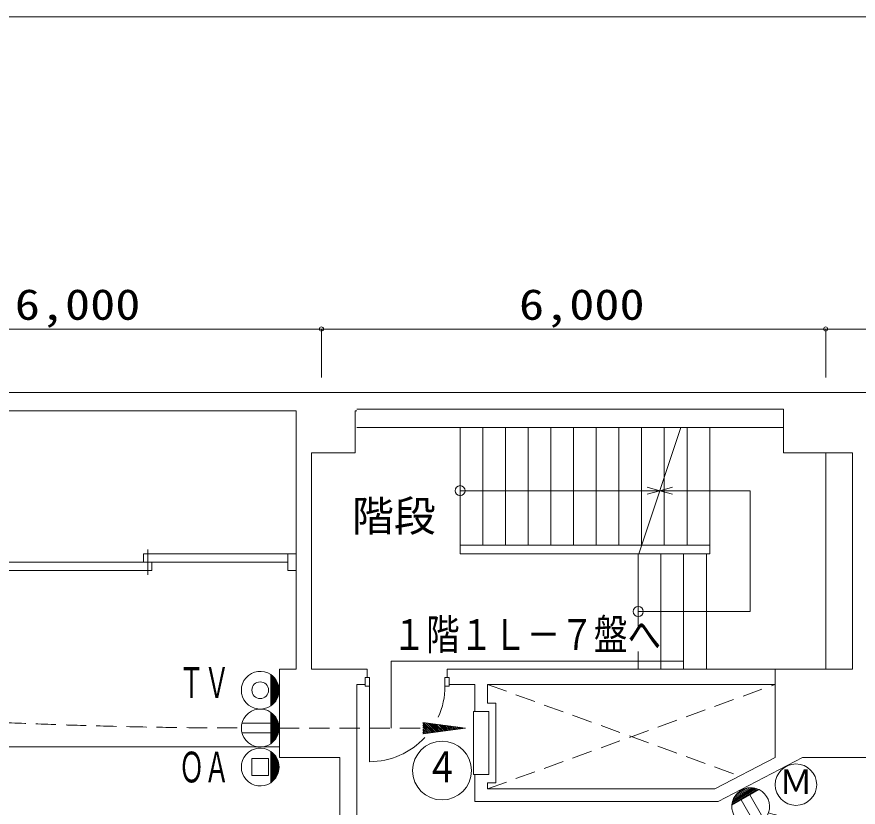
# Model space of a CAD drawing. Units: millimetres, scale not verified. Extents: x -28517 to 27483, y -20527 to 18885.
# Drawn here: x -9771 to 253, y 9257 to 18673 of the extents above; entities that cross this region are included whole.
import ezdxf
from ezdxf.enums import TextEntityAlignment as Align

# ---------------------------------------------------------------- set-up
doc = ezdxf.new("R2010")
doc.units = ezdxf.units.MM
doc.header["$LTSCALE"] = 200
doc.linetypes.add('CHAIN1', pattern=[8, 5, -1, 1, -1])
doc.linetypes.add('DASHED1', pattern=[1.8, 1.2, -0.6])
for name, color, linetype, lineweight in [('0-2', 7, 'Continuous', 9), ('0-3', 7, 'Continuous', 9), ('0-4', 4, 'CHAIN1', 9), ('0-9', 7, 'Continuous', 9), ('0-B', 4, 'Continuous', 9), ('0-D', 7, 'Continuous', 9), ('0-E', 7, 'Continuous', 9), ('8-8', 7, 'Continuous', 9), ('9-3_舞台音響', 3, 'Continuous', 9), ('F-F', 7, 'Continuous', 9)]:
    doc.layers.add(name, color=color, linetype=linetype, lineweight=lineweight)
doc.styles.add('HGｺﾞｼｯｸE', font='')
doc.styles.add('ＭＳ ゴシック', font='')
doc.styles.get('HGｺﾞｼｯｸE').set_extended_font_data('HGｺﾞｼｯｸE')
doc.styles.get('ＭＳ ゴシック').set_extended_font_data('MS Gothic')

msp = doc.modelspace()

# ---------------------------------------------------------------- linework, layer by layer
at = {"layer": '0-2'}
for p, q in [((-2360.3, 12277), (-1859.7, 13778.8)), ((-2260.1, 13068.2), (-2110, 13027.9)), ((-1959.8, 13068.2), (-2110, 13027.9)), ((-1035.4, 13027.9), (-4489.5, 13027.9)), ((-2260.1, 12987.7), (-2110, 13027.9)), ((-1959.8, 12987.7), (-2110, 13027.9)), ((-1035.4, 13027.9), (-1035.4, 11588.7)), ((-8260.6, 12176.9), (-8260.6, 12277)), ((-8260.6, 12277), (-6541.9, 12277)), ((-8210.5, 12026.8), (-8210.5, 12327.1)), ((-6541.9, 12277), (-6541.9, 12076.8)), ((-6541.9, 12277), (-6441.8, 12277)), ((-8160.5, 12076.8), (-8160.5, 12176.9)), ((-6541.9, 12076.8), (-6441.8, 12076.8)), ((-1035.4, 11588.7), (-2366.9, 11588.7)), ((-1135.5, 11588.7), (-2076.6, 11588.7)), ((-5570.7, 10800.3), (-5620.8, 10800.3)), ((-5620.8, 10800.3), (-5620.8, 10700.2)), ((-5570.7, 10800.3), (-5570.7, 10700.2)), ((-4669.7, 10800.3), (-4619.6, 10800.3)), ((-4669.7, 10800.3), (-4669.7, 10700.2)), ((-4619.6, 10800.3), (-4619.6, 10700.2)), ((-5570.7, 10700.2), (-5620.8, 10700.2)), ((-5570.7, 10700.2), (-5570.7, 9799.1)), ((-4669.7, 10700.2), (-4619.6, 10700.2)), ((-4329.3, 10397.3), (-4329.3, 9646.4)), ((-4149.1, 10397.3), (-4329.3, 10397.3))]:
    msp.add_line(p, q, dxfattribs=at)
at = {"layer": '0-2', "linetype": 'DASHED1'}
for p, q in [((-4164.1, 9473.7), (-735, 10720.2)), ((-4164.1, 10720.2), (-1158.6, 9627.7))]:
    msp.add_line(p, q, dxfattribs=at)
at = {"layer": '0-2'}
msp.add_lwpolyline([(-4329.3, 9646.4), (-4149.1, 9646.4), (-4149.1, 10397.3)], dxfattribs=at)
for centre in [(-4489.5, 13027.9), (-2366.9, 11588.7)]:
    msp.add_circle(centre, 59.8, dxfattribs=at)
for start, end in [(335.71956, 0), (270, 317.28786)]:
    msp.add_arc((-5570.7, 10700.2), 901.1, start, end, dxfattribs=at)
at = {"layer": '0-4'}
for p, q in [((-6141.4, 14953.7), (-6141.4, 14376)), ((-134.3, 14953.7), (-134.3, 14376))]:
    msp.add_line(p, q, dxfattribs=at)
at = {"layer": '0-9'}
for p, q in [((-24583.4, 14199.3), (-5720.9, 14199.3)), ((-5720.9, 14199.3), (672.7, 14199.3)), ((-6441.8, 13979.1), (-11748.1, 13979.1)), ((-6441.8, 13979.1), (-6441.8, 13378.4)), ((-5741, 13478.5), (-5741, 13979.1)), ((-5720.9, 13979.1), (-5741, 13979.1)), ((-5720.9, 13999.1), (-634.9, 13999.1)), ((-634.9, 13999.1), (-634.9, 13478.5)), ((-6261.6, 13478.5), (-5741, 13478.5)), ((-6261.6, 10900.4), (-6261.6, 13478.5)), ((-634.9, 13478.5), (186.1, 13478.5)), ((186.1, 13478.5), (186.1, 10900.4)), ((-6441.8, 10900.4), (-6441.8, 13378.4)), ((-6441.8, 10900.4), (-6642, 10900.4)), ((-6642, 10900.4), (-6642, 9849.3)), ((-5740.9, 10900.4), (-6261.6, 10900.4)), ((-5740.9, 10900.5), (-5720.9, 10900.5)), ((-5595.8, 10900.4), (-5720.9, 10900.4)), ((-5595.8, 10800.3), (-5595.8, 10900.4)), ((-4644.6, 10800.3), (-4644.6, 10900.4)), ((-735, 10900.4), (-4644.6, 10900.4)), ((-735, 10900.4), (-735, 9849.2)), ((186.1, 10900.4), (-735, 10900.4)), ((-5595.8, 10800.3), (-5620.8, 10800.3)), ((-5620.8, 10720.2), (-5620.8, 10800.3)), ((-4644.6, 10800.3), (-4619.6, 10800.3)), ((-4619.6, 10720.2), (-4619.6, 10800.3)), ((-5720.9, 10720.5), (-5720.9, 6670.4)), ((-5620.8, 10720.2), (-5720.9, 10720.2)), ((-4314.3, 10720.2), (-4619.6, 10720.2)), ((-4314.3, 10397.3), (-4314.3, 10720.2)), ((-735, 10720.2), (-4164.1, 10720.2)), ((-6642, 9849.2), (-5921.2, 9849.2)), ((-5921.2, 9849.2), (-5921.2, 7671.6)), ((-1453.2, 9473.7), (-735, 9849.2)), ((-1416.3, 9323.5), (-410.8, 9849.2)), ((-410.8, 9849.2), (466.4, 9849.2)), ((-4314.3, 9323.5), (-4314.3, 9646.4)), ((-4064, 9546.3), (-4164.1, 9546.3)), ((-4164.1, 9473.7), (-4164.1, 9546.3)), ((-4164.1, 9473.7), (-1453.2, 9473.7)), ((-4314.3, 9323.5), (-1416.3, 9323.5))]:
    msp.add_line(p, q, dxfattribs=at)
msp.add_lwpolyline([(-4064, 9546.3), (-4064, 10497.4), (-4164.1, 10497.4), (-4164.1, 10720.2)], dxfattribs=at)
at = {"layer": '0-B'}
msp.add_line((-134.3, 14953.7), (5872.9, 14953.7), dxfattribs=at)
msp.add_lwpolyline([(-18155.7, 14953.7), (-12148.6, 14953.7), (-6141.4, 14953.7), (-134.3, 14953.7)], dxfattribs=at)
for centre in [(-6141.4, 14953.7), (-134.3, 14953.7)]:
    msp.add_circle(centre, 25, dxfattribs=at)
at = {"layer": '0-D'}
for p, q in [((-5720.9, 13778.8), (-634.9, 13778.8)), ((-4489.5, 13778.8), (-4489.5, 12277)), ((-4219.1, 13778.8), (-4219.1, 12377.2)), ((-3948.8, 13778.8), (-3948.8, 12377.2)), ((-3678.5, 13778.8), (-3678.5, 12377.2)), ((-3408.2, 13778.8), (-3408.2, 12377.2)), ((-3137.8, 13778.8), (-3137.8, 12377.2)), ((-2867.5, 13778.8), (-2867.5, 12377.2)), ((-2597.2, 13778.8), (-2597.2, 12377.2)), ((-2326.9, 13778.8), (-2326.9, 12377.2)), ((-2056.6, 13778.8), (-2056.6, 12377.2)), ((-1786.2, 13778.8), (-1786.2, 12377.2)), ((-1515.9, 13778.8), (-1515.9, 12277)), ((-134.3, 13478.5), (-134.3, 10900.4)), ((-1515.9, 12377.2), (-4489.5, 12377.2)), ((-4489.5, 12277), (-1515.9, 12277)), ((-2366.9, 12277), (-2366.9, 11413.2)), ((-2096.6, 12277), (-2096.6, 10900.4)), ((-1826.3, 12277), (-1826.3, 10900.4)), ((-1556, 12277), (-1556, 10900.4)), ((-2366.9, 11111.3), (-2366.9, 10900.4)), ((-16854.2, 9974.3), (-6642, 9974.3))]:
    msp.add_line(p, q, dxfattribs=at)
at = {"layer": '0-E'}
for p, q in [((-9879.2, 12176.9), (-8160.5, 12176.9)), ((-8260.6, 12176.9), (-6541.9, 12176.9)), ((-9879.2, 12076.8), (-8160.5, 12076.8))]:
    msp.add_line(p, q, dxfattribs=at)
at = {"layer": '8-8'}
for p, q in [((-5309.9, 10997), (-1828.8, 10997)), ((-5309.9, 10200.2), (-5309.9, 10997)), ((-6745.1, 10463.5), (-6745.1, 10836.8)), ((-6733, 10472.3), (-6733, 10828)), ((-6720.8, 10482.4), (-6720.8, 10817.9)), ((-6708.7, 10494.2), (-6708.7, 10806.2)), ((-6696.5, 10507.9), (-6696.5, 10792.4)), ((-6684.4, 10524.2), (-6684.4, 10776.1)), ((-6672.2, 10544.4), (-6672.2, 10755.9)), ((-6660.1, 10571.4), (-6660.1, 10728.9)), ((-6647.9, 10619.6), (-6647.9, 10680.7)), ((-6745.1, 10013.5), (-6745.1, 10386.8)), ((-6733, 10022.3), (-6733, 10378)), ((-6720.8, 10032.4), (-6720.8, 10367.9)), ((-6708.7, 10044.2), (-6708.7, 10356.2)), ((-6696.5, 10057.9), (-6696.5, 10342.4)), ((-6684.4, 10074.2), (-6684.4, 10326.1)), ((-6745.1, 10258.7), (-7088.1, 10258.7)), ((-6672.2, 10094.4), (-6672.2, 10305.9)), ((-6660.1, 10121.4), (-6660.1, 10278.9)), ((-6647.9, 10169.6), (-6647.9, 10230.7)), ((-4425.7, 10200.2), (-4933.8, 10264)), ((-4823.1, 10145.5), (-4933.8, 10254.8)), ((-4841.8, 10142.9), (-4933.6, 10233.6)), ((-4804.3, 10148), (-4919.9, 10262.3)), ((-4785.6, 10150.6), (-4895.5, 10259.2)), ((-4766.9, 10153.2), (-4871, 10256.1)), ((-4748.1, 10155.8), (-4846.6, 10253.1)), ((-4729.4, 10158.3), (-4822.1, 10250)), ((-4710.7, 10160.9), (-4797.7, 10246.9)), ((-4692, 10163.5), (-4773.2, 10243.8)), ((-4673.2, 10166.1), (-4748.8, 10240.8)), ((-4654.5, 10168.7), (-4724.4, 10237.7)), ((-4635.8, 10171.2), (-4699.9, 10234.6)), ((-4617, 10173.8), (-4675.5, 10231.5)), ((-4598.3, 10176.4), (-4651, 10228.5)), ((-4579.6, 10179), (-4626.6, 10225.4)), ((-6745.1, 10141.6), (-7088.1, 10141.6)), ((-4860.5, 10140.3), (-4933.5, 10212.4)), ((-4879.3, 10137.7), (-4933.4, 10191.2)), ((-4898, 10135.1), (-4933.3, 10170)), ((-4916.7, 10132.6), (-4933.1, 10148.8)), ((-4425.7, 10200.2), (-4933, 10130.3)), ((-4560.8, 10181.5), (-4602.1, 10222.3)), ((-4542.1, 10184.1), (-4577.7, 10219.3)), ((-4523.4, 10186.7), (-4553.2, 10216.2)), ((-4504.7, 10189.3), (-4528.8, 10213.1)), ((-4485.9, 10191.9), (-4504.3, 10210)), ((-4467.2, 10194.4), (-4479.9, 10207)), ((-4448.5, 10197), (-4455.4, 10203.9)), ((-4429.7, 10199.6), (-4431, 10200.8)), ((-6745.1, 9548.8), (-6745.1, 9922)), ((-6733, 9557.6), (-6733, 9913.3)), ((-6720.8, 9567.7), (-6720.8, 9903.1)), ((-6708.7, 9579.4), (-6708.7, 9891.4)), ((-6696.5, 9593.1), (-6696.5, 9877.7)), ((-6684.4, 9609.5), (-6684.4, 9861.4)), ((-6672.2, 9629.7), (-6672.2, 9841.1)), ((-6660.1, 9656.6), (-6660.1, 9814.2)), ((-6647.9, 9704.9), (-6647.9, 9766)), ((-1251.4, 9279.5), (-928.1, 9466.2)), ((-1249.8, 9294.5), (-941.8, 9472.3)), ((-1247.1, 9310.1), (-956.6, 9477.8)), ((-1243.1, 9326.4), (-972.9, 9482.4)), ((-1237.3, 9343.8), (-990.8, 9486.1)), ((-1229.2, 9362.5), (-1011, 9488.5)), ((-1217.8, 9383.2), (-1034.6, 9488.9)), ((-1200.5, 9407.2), (-1064, 9485.9)), ((-1164.8, 9441.8), (-1111.9, 9472.4)), ((-1140.5, 9343.6), (-969, 9046.6)), ((-1039, 9402.2), (-867.5, 9105.2))]:
    msp.add_line(p, q, dxfattribs=at)
at = {"layer": '8-8', "linetype": 'DASHED1'}
msp.add_line((-6645.8, 10200.2), (-4425.7, 10200.2), dxfattribs=at)
at = {"layer": '8-8'}
msp.add_lwpolyline([(-6970.8, 9635.4), (-6770.8, 9635.4), (-6770.8, 9835.4), (-6970.8, 9835.4)], close=True, dxfattribs=at)
for centre, radius in [((-6870.8, 10650.2), 100), ((-4704.7, 9692.9), 350)]:
    msp.add_circle(centre, radius, dxfattribs=at)
at = {"layer": '8-8', "linetype": 'DASHED1'}
for centre, radius, start, end in [((-6983.3, 76780), 66579.9, 261.28996, 269.90319), ((1883, 17438.5), 8677, 251.89177, 294.24603)]:
    msp.add_arc(centre, radius, start, end, dxfattribs=at)
at = {"layer": '8-8'}
for centre, start, end in [((-6870.8, 10650.2), 56.04552, 303.9545), ((-6870.8, 10650.2), 303.9545, 56.04552), ((-6870.8, 10650.2), 303.9545, 56.04552), ((-6870.8, 10200.2), 56.04552, 303.9545), ((-6870.8, 10200.2), 303.9545, 56.04552), ((-6870.8, 10200.2), 303.9545, 56.04552), ((-6870.8, 9735.4), 56.04552, 303.9545), ((-6870.8, 9735.4), 303.9545, 56.04552), ((-6870.8, 9735.4), 303.9545, 56.04552), ((-1026.9, 9264), 176.0455, 63.95448), ((-1026.9, 9264), 63.95448, 176.0455), ((-1026.9, 9264), 63.95448, 176.0455)]:
    msp.add_arc(centre, 225, start, end, dxfattribs=at)
at = {"layer": '9-3_舞台音響'}
msp.add_circle((-488.3, 9525.1), 246.8, dxfattribs=at)
at = {"layer": 'F-F'}
msp.add_lwpolyline([(27482.9, 18673.3), (-28517.1, 18673.3), (-28517.1, -20526.7)], dxfattribs=at)

# ---------------------------------------------------------------- texts
at = {"layer": '0-3', "style": 'HGｺﾞｼｯｸE'}
msp.add_text('階段', height=366.6, dxfattribs=at).set_placement((-5778.9, 12433.5), align=Align.BOTTOM_LEFT)
at = {"layer": '0-B', "style": 'ＭＳ ゴシック', "width": 1.2}
for p in [(-9795, 14953.7), (-3787.8, 14953.7)]:
    msp.add_text('6,000', height=366.6, dxfattribs=at).set_placement(p, align=Align.BOTTOM_LEFT)
at = {"layer": '8-8', "style": 'ＭＳ ゴシック'}
for s, width, p in [('１階１Ｌ－７盤へ', 0.8, (-5295.3, 11021.2)), ('ＴＶ', 0.6, (-7838.2, 10447.7)), ('ＯＡ', 0.6, (-7838.2, 9441.5)), ('４', 0.8, (-4904.7, 9442.9))]:
    msp.add_text(s, height=366.6, dxfattribs=dict(at, width=width)).set_placement(p, align=Align.BOTTOM_LEFT)
at = {"layer": '9-3_舞台音響', "style": 'ＭＳ ゴシック'}
msp.add_text('Ｍ', height=293.3, dxfattribs=at).set_placement((-688.3, 9325.1), align=Align.BOTTOM_LEFT)

doc.saveas('drawing.dxf')
